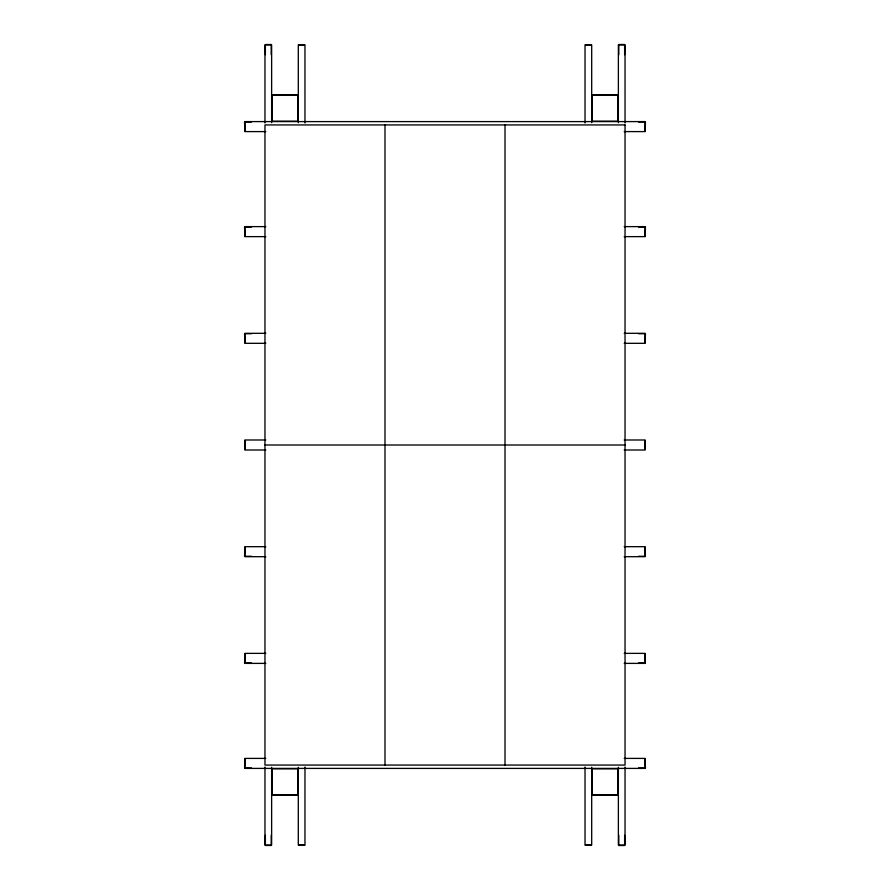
<?xml version="1.0" encoding="UTF-8"?>
<svg xmlns="http://www.w3.org/2000/svg" width="890" height="890" viewBox="0 0 890 890"><rect width="100%" height="100%" fill="white"/><g stroke="black" fill="none" stroke-linecap="round" stroke-linejoin="round"><path stroke-width="1.33" d="M271.628 94.93L298.306 94.93M591.694 94.93L618.372 94.93M251.436 122.019L244.539 122.019L244.961 131.186M638.564 122.019L645.461 122.019L645.039 131.186M265.798 131.598L244.961 131.598L244.961 121.596L645.039 121.596L645.039 131.598L624.202 131.598M265.798 226.616L244.961 226.616L244.961 236.629L265.798 236.629M624.202 226.616L645.039 226.616L645.039 236.629L624.202 236.629M251.436 227.039L244.539 227.039L244.961 236.206M638.564 227.039L645.461 227.039L645.039 236.206M265.798 333.305L244.961 333.305L244.961 343.318L265.798 343.318M624.202 333.305L645.039 333.305L645.039 343.318L624.202 343.318M251.436 333.728L244.539 333.728L244.961 342.895M638.564 333.728L645.461 333.728L645.039 342.895M265.798 439.994L244.961 439.994L244.961 450.006L265.798 450.006M624.202 439.994L645.039 439.994L645.039 450.006L624.202 450.006M244.961 440.416L244.961 449.584M645.039 440.416L645.039 449.584M264.964 445L625.036 445M265.798 546.683L244.961 546.683L244.961 556.695L265.798 556.695M624.202 546.683L645.039 546.683L645.039 556.695L624.202 556.695M244.961 547.105L244.539 556.272L251.436 556.272M645.039 547.105L645.417 556.272L638.564 556.272M265.798 653.371L244.961 653.371L244.961 663.384L265.798 663.384M624.202 653.371L645.039 653.371L645.039 663.384L624.202 663.384M244.961 653.794L244.583 662.961L251.436 662.961M645.039 653.794L645.417 662.961L638.564 662.961M265.798 758.402L244.961 758.402L244.961 768.404L645.039 768.404L645.039 758.402L624.202 758.402M244.961 758.814L244.583 767.981L251.436 767.981M645.039 758.814L645.461 767.981L638.564 767.981M271.628 795.07L298.306 795.07M591.694 795.07L618.372 795.07M625.036 122.942L625.036 44.912L618.372 44.912L618.372 122.709M625.036 767.058L625.036 845.088L618.372 845.088L618.372 767.291M624.624 54.735L624.624 44.5L618.784 44.5L618.784 54.735M624.624 835.265L624.624 845.5L618.784 845.5L618.784 835.265M591.694 122.709L591.694 44.912L585.03 44.912L585.03 122.942M591.694 767.291L591.694 845.088L585.03 845.088L585.03 767.058M591.283 44.912L585.442 44.912M591.283 845.088L585.442 845.088M505.008 124.934L505.008 765.066M384.992 124.934L384.992 765.066M304.97 122.942L304.97 44.912L298.306 44.912L298.306 122.709M304.97 767.058L304.97 845.088L298.306 845.088L298.306 767.291M304.558 44.912L298.717 44.912M304.558 845.088L298.717 845.088M271.628 122.709L271.628 44.912L264.964 44.912L264.964 122.942M271.628 767.291L271.628 845.088L264.964 845.088L264.964 767.058M271.216 54.735L271.216 44.5L265.376 44.544L265.376 54.735M271.216 835.265L271.216 845.5L265.376 845.456L265.376 835.265M297.883 95.341L272.051 95.341L272.051 121.185L297.883 121.185L297.883 95.341M617.949 95.341L592.117 95.341L592.117 121.185L617.949 121.185L617.949 95.341M625.036 124.934L264.964 124.934L264.964 765.066L625.036 765.066L625.036 124.934M297.883 768.815L272.051 768.815L272.051 794.659L297.883 794.659L297.883 768.815M617.949 768.815L592.117 768.815L592.117 794.659L617.949 794.659L617.949 768.815"/></g></svg>
